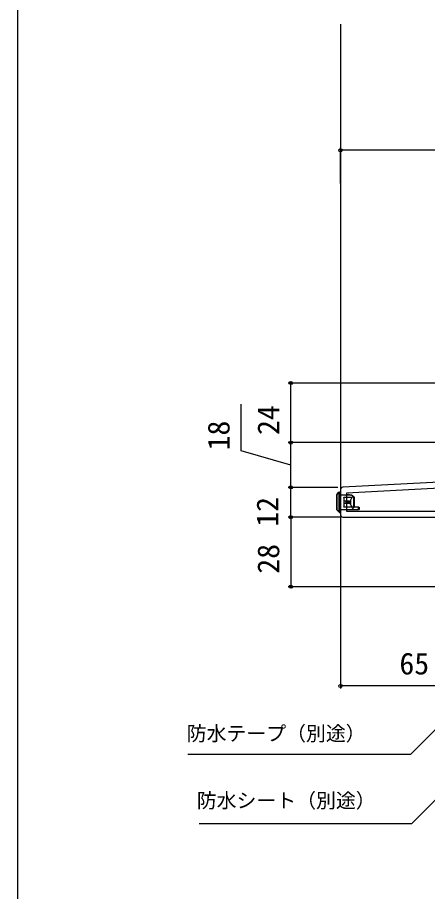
# Model space of a CAD drawing. Units: millimetres, scale not verified. Extents: x -525 to 525, y -783 to 778.
# Drawn here: x -525 to -360, y -171.5 to 180.5 of the extents above; entities that cross this region are included whole.
import ezdxf
from ezdxf.enums import TextEntityAlignment as Align

# ---------------------------------------------------------------- set-up
doc = ezdxf.new("R2010")
doc.units = ezdxf.units.MM
doc.header["$LTSCALE"] = 4
for name, color, linetype in [('0-2_YKK_11', 7, 'Continuous'), ('0-3_YKK_12', 2, 'Continuous'), ('0-4_YKK_13', 4, 'Continuous'), ('0-6_YKK_D', 6, 'Continuous'), ('0-7_YKK_ZWAK', 7, 'Continuous')]:
    doc.layers.add(name, color=color, linetype=linetype)
doc.styles.add('ＭＳ ゴシック', font='')
doc.styles.get('ＭＳ ゴシック').set_extended_font_data('MS Gothic')

msp = doc.modelspace()

# ---------------------------------------------------------------- linework, layer by layer
at = {"layer": '0-2_YKK_11'}
msp.add_line((-395, -9.649), (-395, -19.7), dxfattribs=at)
for points in [[(-343.785, 8.126), (-342.793, 2.5), (-347.6, 2.5), (-347.6, 7.856), (-347.058, 8.724), (-347.377, 9.3), (-350, 9.3), (-350, -6.342), (-394.052, -8.65)], [(-394, -20.7), (-333.4, -20.7), (-333.4, -48.7), (-330, -48.7), (-330, -46.8), (-330.5, -46.3), (-331, -45.8), (-331, -20.7), (-280, -20.7), (-280, -16.458), (-280.12, -16.275), (-280.12, -15.725), (-280, -15.542), (-280, -12.9)]]:
    msp.add_lwpolyline(points, dxfattribs=at)
msp.add_lwpolyline([(-350, -8.745), (-392.6, -10.978), (-392.6, -18.3), (-350, -18.3)], close=True, dxfattribs=at)
for centre, start, end in [((-394, -9.649), 93.00003, 180), ((-394, -19.7), 180.00001, 269.99999)]:
    msp.add_arc(centre, 1, start, end, dxfattribs=at)
at = {"layer": '0-3_YKK_12'}
msp.add_line((-395, 177.8), (-395, -9.649), dxfattribs=at)
at = {"layer": '0-4_YKK_13'}
for p, q in [((-396.5, -17.624), (-396.5, -11.724)), ((-396.494, -11.724), (-396.5, -11.724)), ((-395.674, -10.904), (-396.494, -11.724)), ((-396.494, -11.724), (-396.494, -17.576)), ((-395.548, -17.8), (-395.548, -11.6)), ((-395.254, -11.6), (-395.548, -11.6)), ((-395.376, -10.6), (-395.38, -10.605)), ((-395.254, -11.6), (-395.254, -17.8)), ((-395, -11.6), (-395, -17.8)), ((-390.5, -11.8), (-395, -11.8)), ((-393.7, -12.7), (-390.264, -12.7)), ((-393.7, -12.804), (-393.7, -12.7)), ((-393.7, -12.804), (-393.7, -14.2)), ((-390.443, -12.804), (-393.7, -12.804)), ((-390.888, -13.804), (-390.888, -15.596)), ((-389.565, -12.7), (-390.264, -12.7)), ((-389.565, -16.7), (-389.565, -12.7)), ((-396.494, -17.576), (-395.631, -18.439)), ((-392.8, -14.2), (-393.7, -14.2)), ((-393.7, -14.2), (-393.7, -15.2)), ((-393.7, -15.2), (-393.7, -16.596)), ((-393.7, -16.596), (-390.443, -16.596)), ((-392.8, -14.2), (-392.8, -15.2)), ((-392.359, -14.2), (-392.8, -14.2)), ((-392.217, -15.2), (-392.359, -15.2)), ((-392.217, -14.2), (-392.217, -15.2)), ((-391.8, -14.2), (-392.217, -14.2)), ((-391.8, -15.2), (-392.217, -15.2)), ((-391.8, -14.2), (-391.8, -15.2)), ((-391.667, -14.2), (-391.8, -14.2)), ((-391.667, -15.2), (-391.8, -15.2)), ((-391.486, -15.2), (-391.667, -15.2)), ((-391.486, -14.2), (-391.486, -15.2)), ((-391.45, -15.2), (-391.486, -15.2)), ((-391.45, -14.2), (-391.258, -14.2)), ((-391.258, -15.2), (-391.45, -15.2)), ((-391.258, -14.2), (-391.258, -15.2)), ((-391.028, -14.2), (-391.258, -14.2)), ((-391.028, -15.2), (-391.258, -15.2)), ((-391.028, -14.2), (-391.028, -15.2)), ((-390.5, -17.7), (-389.5, -16.7)), ((-389.565, -16.7), (-390.264, -16.7)), ((-387.8, -16.7), (-387.5, -16.7)), ((-395.488, -18.712), (-395.549, -18.651)), ((-395.254, -17.8), (-395.548, -17.8)), ((-395.337, -18.713), (-395.276, -18.8)), ((-390.5, -17.7), (-395, -17.7)), ((-387.8, -17.7), (-390.5, -17.7))]:
    msp.add_line(p, q, dxfattribs=at)
for points in [[(-396.412, -11.512), (-395.592, -10.692), (-395.588, -10.688)], [(-395.376, -10.6), (-395, -10.6), (-395, -11.6), (-395.254, -11.6)], [(-392.867, -11.8), (-391.8, -11.4), (-391, -11.8)], [(-391.028, -14.2), (-390.948, -14.006), (-390.888, -13.804)], [(-389.565, -12.7), (-389.5, -12.7), (-390.5, -11.8)], [(-389.5, -12.7), (-389.5, -16.7), (-389.565, -16.7)], [(-392.359, -15.2), (-392.8, -15.2), (-393.7, -15.2)], [(-390.264, -16.7), (-393.7, -16.7), (-393.7, -16.596)], [(-392.359, -15.2), (-392.359, -14.2), (-392.217, -14.2)], [(-391.667, -15.2), (-391.667, -14.2), (-391.486, -14.2)], [(-391.45, -15.2), (-391.45, -14.2), (-391.486, -14.2)], [(-390.888, -15.596), (-390.947, -15.398), (-391.028, -15.2)], [(-387.8, -17.7), (-387.8, -16.7), (-389.5, -16.7)], [(-387.5, -16.7), (-387.5, -17.4), (-387.8, -17.7)], [(-395.549, -18.651), (-396.5, -17.7), (-396.5, -17.624)], [(-395.254, -17.8), (-395, -17.8), (-395, -18.8), (-395.276, -18.8)]]:
    msp.add_lwpolyline(points, dxfattribs=at)
for centre, radius, start, end in [((-396.2, -11.724), 0.3, 135, 180), ((-396.211, -11.712), 0.284, 135.21566, 182.49633), ((-395.37, -10.909), 0.304, 91.7644, 179.04855), ((-395.39, -10.891), 0.284, 135.21566, 182.49633), ((-395.383, -10.901), 0.295, 89.30544, 134.94469), ((-395.376, -10.9), 0.3, 90, 135), ((-395.348, -18.451), 0.284, 177.50367, 224.78434), ((-395.319, -18.399), 0.314, 187.32627, 266.78077), ((-395.383, -18.477), 0.24, 226.38814, 281.18869), ((-395.276, -18.5), 0.3, 225, 270)]:
    msp.add_arc(centre, radius, start, end, dxfattribs=at)
for centre, major_axis, ratio, start_param, end_param in [((-395.688, -11.6), (0, 0.7), 0.2, 4.712389, 6.1791526), ((-395.394, -11.6), (0, 1), 0.14, 4.712389, 6.1791526), ((-388.711, -14.7), (0, 2.9), 0.789474, 0.8581397, 1.2566748), ((-390.264, -13), (0, 0.3), 0.789474, 6.2831853, 7.141325), ((-396.2, -17.576), (0.286, 0.119), 0.756388, 2.640578, 2.8379736), ((-388.711, -14.7), (0, 2.9), 0.789474, 1.8849178, 2.283453), ((-390.264, -16.4), (0, 0.3), 0.789474, 2.283453, 3.1415927), ((-395.688, -17.8), (0, 0.7), 0.2, 3.5625567, 4.712389), ((-395.394, -17.8), (0, 1), 0.14, 3.5625567, 4.712389)]:
    msp.add_ellipse(centre, major_axis=major_axis, ratio=ratio, start_param=start_param, end_param=end_param, dxfattribs=at)
at = {"layer": '0-6_YKK_D'}
for p, q in [((-395, 113.729), (-395, 128.059)), ((-280, 127.059), (-395, 127.059)), ((-345.782, 33.299), (-416, 33.299)), ((-415, 9.3), (-415, 33.299)), ((-350.5, 9.3), (-416, 9.3)), ((-350.5, 9.3), (-416, 9.3)), ((-415, -8.702), (-415, 9.3)), ((-396, -8.7), (-416, -8.7)), ((-396, -8.702), (-416, -8.702)), ((-415, -20.7), (-415, -8.7)), ((-395, -20.7), (-416, -20.7)), ((-395, -20.7), (-416, -20.7)), ((-415, -20.7), (-415, -48.7)), ((-395, -20.7), (-395, -89.7)), ((-333.9, -48.7), (-416, -48.7)), ((-330, -88.7), (-395, -88.7))]:
    msp.add_line(p, q, dxfattribs=at)
for points in [[(-415, 0.299), (-435, 6.035), (-435, 24.83)], [(-331.051, -80.579), (-332.854, -82.382), (-366.753, -116.281), (-456.383, -116.281)], [(-329, -106.787), (-330.803, -108.59), (-366.413, -144.2), (-451.853, -144.2)]]:
    msp.add_lwpolyline(points, dxfattribs=at)
for centre in [(-395, 127.059), (-415, 33.299), (-415, 9.3), (-415, 9.3), (-415, -8.7), (-415, -8.702), (-415, -20.7), (-415, -20.7), (-415, -48.7), (-395, -88.7)]:
    msp.add_circle(centre, 0.637, dxfattribs=at)
at = {"layer": '0-7_YKK_ZWAK'}
msp.add_line((-525, 747.3), (-525, -782.7), dxfattribs=at)

# ---------------------------------------------------------------- texts
at = {"layer": '0-6_YKK_D', "style": 'ＭＳ ゴシック'}
for s, p in [('24', (-417, 12.402)), ('18', (-437, 6.194)), ('12', (-417.362, -24.561)), ('28', (-417, -43.461))]:
    msp.add_text(s, height=8.798, rotation=90, dxfattribs=at).set_placement(p, align=Align.BOTTOM_LEFT)
for s, height, p in [('65', 8.798, (-371.261, -86.7)), ('防水テープ（別途）', 5.865, (-456.868, -112.507)), ('防水シート（別途）', 5.865, (-452.823, -139.516))]:
    msp.add_text(s, height=height, dxfattribs=at).set_placement(p, align=Align.BOTTOM_LEFT)

doc.saveas('drawing.dxf')
